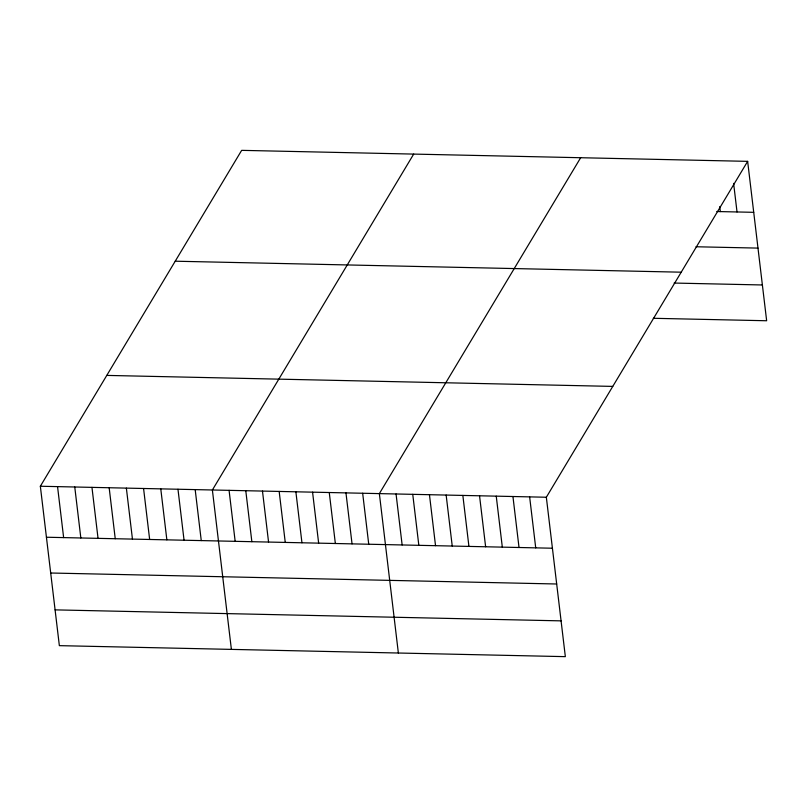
<?xml version="1.0" encoding="UTF-8"?>
<svg xmlns="http://www.w3.org/2000/svg" width="807" height="807" viewBox="0 0 807 807"><rect width="100%" height="100%" fill="white"/><g stroke="black" fill="none" stroke-linecap="round" stroke-linejoin="round"><path stroke-width="1.21" d="M747.645 161.35L546.339 497.243L565.344 656.646L59.355 645.65L40.35 486.248L241.656 150.354L747.645 161.35L766.65 320.752L653.347 318.291M413.688 154.097L212.382 489.99L231.387 649.393M580.667 157.718L379.361 493.612L398.365 653.014M716.747 211.525L753.718 212.322M695.967 246.76L757.985 248.102M175.23 261.206L681.209 272.191M674.127 283.055L762.383 284.972M106.786 375.406L612.765 386.402M40.35 486.248L546.339 497.243M46.433 537.23L552.412 548.225M50.7 573.01L556.679 583.996M55.088 609.87L561.077 620.865M733.613 183.371L737.023 211.959M719.733 206.622L720.328 211.595M529.634 496.88L535.717 547.862M512.939 496.517L519.022 547.499M496.244 496.154L502.317 547.136M479.54 495.791L485.622 546.773M462.845 495.427L468.928 546.41M446.15 495.064L452.233 546.046M429.455 494.701L435.528 545.683M412.75 494.338L418.833 545.32M396.055 493.975L402.138 544.957M362.666 493.248L368.738 544.231M345.961 492.895L352.044 543.868M329.266 492.532L335.349 543.504M312.571 492.169L318.644 543.141M295.876 491.806L301.949 542.778M279.172 491.443L285.254 542.415M262.477 491.08L268.56 542.052M245.782 490.717L251.855 541.689M229.077 490.353L235.16 541.326M195.183 489.617L201.256 540.589M177.974 489.244L184.057 540.216M160.775 488.871L166.857 539.843M143.575 488.497L149.648 539.469M126.366 488.124L132.449 539.096M109.167 487.751L115.24 538.723M91.958 487.367L98.04 538.35M74.758 486.994L80.831 537.976M57.549 486.621L63.632 537.603"/></g></svg>
